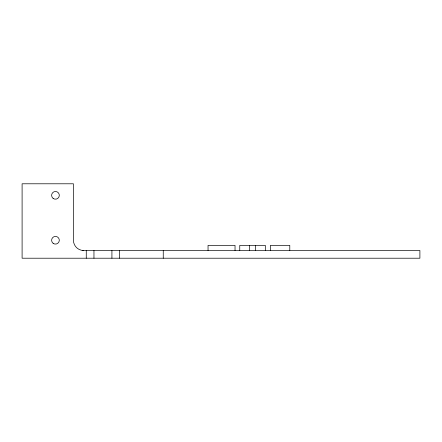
<?xml version="1.0" encoding="UTF-8"?>
<svg xmlns="http://www.w3.org/2000/svg" width="442" height="442" viewBox="0 0 442 442"><rect width="100%" height="100%" fill="white"/><g stroke="black" fill="none" stroke-linecap="round" stroke-linejoin="round"><path stroke-width="0.66" d="M82.328 250.515L419.9 250.515L419.9 258.211L22.1 258.211L22.1 183.789L73.427 183.789L73.427 240.249A10.265 10.265 0 0 0 83.693 250.515M289.786 250.515L289.786 245.382L270.382 245.382L270.382 250.515M265.322 250.515L265.322 245.382L239.757 245.382L239.757 250.515M255.393 245.382L255.393 250.515M249.658 245.382L249.658 250.515M235.033 250.515L235.033 245.382L208.044 245.382L208.044 250.515M163.253 250.515L163.253 258.211M119.627 250.515L119.627 258.211M111.925 250.515L111.925 258.211M93.958 250.515L93.958 258.211M86.262 250.515L86.262 258.211M53.134 243.315A3.851 3.851 0 0 0 59.283 240.73A3.851 3.851 0 0 0 53.974 236.702A3.851 3.851 0 0 0 53.134 243.315M53.134 198.403A3.851 3.851 0 0 0 59.283 195.817A3.851 3.851 0 0 0 53.974 191.789A3.851 3.851 0 0 0 53.134 198.403"/></g></svg>
